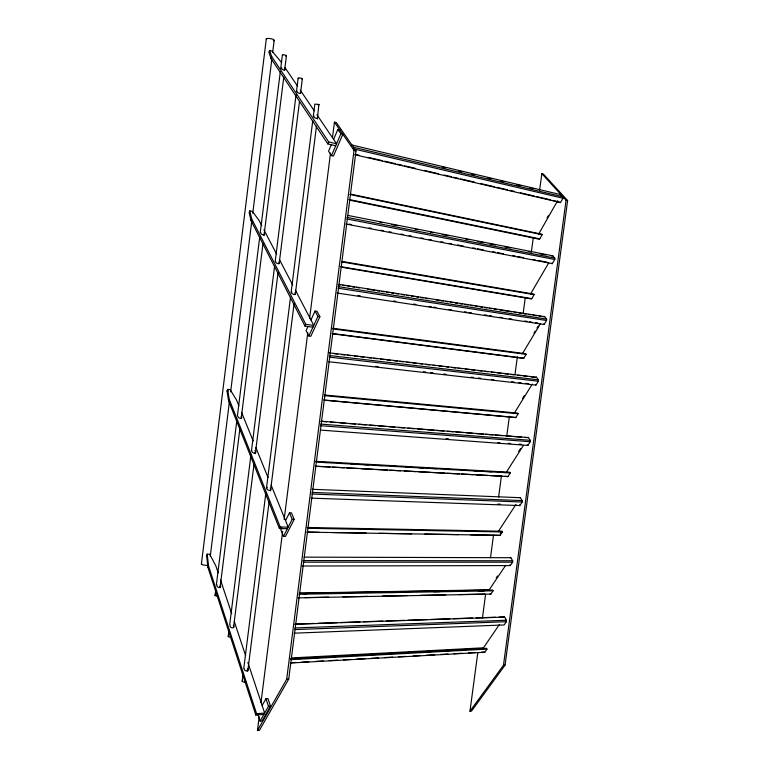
<?xml version="1.0" encoding="UTF-8"?>
<svg xmlns="http://www.w3.org/2000/svg" width="769" height="769" viewBox="0 0 769 769"><rect width="100%" height="100%" fill="white"/><g stroke="black" fill="none" stroke-linecap="round" stroke-linejoin="round"><path stroke-width="1.15" d="M498.168 531.735L515.98 504.387M201.382 564.081L266.305 38.931M210.254 556.333L229.287 402.639M230.623 391.911L251.723 221.53M252.761 213.186L271.803 59.482M272.687 52.34L274.158 40.421M215.051 595.35L215.637 590.592M216.387 584.642L236.852 420.441M237.438 415.673L259.691 237.198M260.278 232.43L280.301 71.796M280.743 68.23L282.377 55.137M220.088 587.516L239.986 428.083M241.168 418.567L262.988 243.677M264.036 235.343L283.78 77.102M284.665 69.969L286.443 55.685M228.23 636.328L228.97 630.378M229.72 624.428L251.03 454.268M251.473 450.701L274.581 266.257M275.177 261.498L296.046 94.904M296.488 91.338L298.132 78.246M233.555 627.312L254.001 464.313M255.337 453.604L278.022 272.755M279.214 263.238L299.506 101.421M300.554 93.097L302.342 78.813M242.177 681.103L243.071 673.942M243.821 667.982L265.891 492.746M266.497 487.979L290.509 297.238M291.115 292.47L312.733 120.81M313.329 116.042L314.829 104.113L318.866 104.421L317.386 119.003M247.81 670.885L269.15 501.628M270.496 490.901L294.094 303.765M295.296 294.229L316.482 126.154M332.477 137.613L334.428 122.156L336.37 122.636L356.009 150.839L288.731 679.065L259.432 730.367L257.452 730.55L259.172 716.919M260.979 702.655L282.646 531.398M284.155 519.498L307.783 332.727M309.59 318.443L330.516 153.079M257.452 730.55L286.702 679.2L354.019 150.378L334.428 122.156M539.607 190.299L541.837 173.65L543.347 174.025L567.618 200.565L505.05 665.156L471.532 711.056L469.974 711.2L477.78 652.852M482.384 618.391L485.566 594.61M490.487 557.746L493.515 535.157M498.6 497.101L501.455 475.694M506.704 436.456L509.405 416.24M514.97 374.618L517.354 356.778M523.237 312.781L525.304 297.324M531.341 252.136L533.253 237.861M469.974 711.2L503.474 665.262L566.071 200.2L541.837 173.65M488.93 590.207L505.733 565.273M505.656 621.285L505.627 620.362M281.579 62.539L272.024 51.1L269.554 50.418L268.871 52.254L270.986 58.463L327.834 143.909L335.717 145.764M270.986 58.463L271.688 56.608L269.554 50.418M261.72 225.567L258.951 220.261L252.28 211.34L249.81 210.879L249.137 212.552L251.021 220.607L305.005 326.143L312.945 327.181M251.021 220.607L251.694 218.915L249.81 210.879M327.834 143.909L328.69 141.909L271.688 56.608M331.352 144.639L328.555 151.195L331.477 155.626L333.429 156.069L342.839 134.258L340.869 133.787L337.86 129.432L333.602 139.391M287.414 528.688L279.416 528.543L228.624 400.985L227.009 390.902L227.653 389.412L230.142 389.633L236.573 400.12L238.823 405.648M331.477 155.626L340.869 133.787M228.624 400.985L229.268 399.486L227.653 389.412M529.447 441.56L529.457 440.57M305.005 326.143L305.822 324.355L251.694 218.915M307.869 326.652L306.072 330.574L308.84 336.015L310.811 336.264L319.894 316.722L317.03 311.339L315.05 311.061L310.945 319.991M218.185 572.895L215.926 566.099L209.716 554.199L207.207 554.189L206.592 555.526L207.957 567.455L255.837 715.055L263.892 714.391M308.84 336.015L317.914 316.453L315.05 311.061M207.957 567.455L208.582 566.119L207.207 554.189M279.416 528.543L280.204 526.986L229.268 399.486M319.193 104.699L318.155 104.969M281.839 527.919L280.868 529.841L283.482 536.387L285.462 536.416L294.181 519.392L291.48 512.875L289.49 512.817L285.549 520.603M283.482 536.387L292.191 519.344L289.49 512.817M255.837 715.055L256.596 713.709L208.582 566.119M262.142 705.5L265.939 698.742L267.939 698.588L270.486 706.144L262.094 720.889L260.105 721.062L257.99 714.584M260.105 721.062L268.477 706.298L265.939 698.742M547.067 217.925L548.249 215.849M538.377 234.555L557.621 200.719M349.414 200.103L538.838 239.14A1.355 0.856 -76.4 0 0 539.761 238.851L542.135 234.708L541.674 234.17L350.712 194.144M354.672 154.684L560.486 202.555L562.956 198.239A1.403 0.884 -74.2 0 0 562.966 196.845L353.442 147.254A1.596 0.74 -77.7 0 1 353.384 148.83M530.427 294.191L548.797 262.748M342.08 267.304L530.86 298.853A1.346 0.856 -79.2 0 0 531.783 298.641L534.119 294.652L533.667 294.066L342.253 261.441M345.887 224.019L552.296 263.661L554.728 259.499A1.384 0.894 -76.9 0 0 554.747 258.096L552.834 255.827L347.761 215.387M533.955 333.131L535.176 331.093M537.002 328.046L538.223 326.008M522.497 353.577L540.569 323.489M332.525 333.813L522.901 358.325A1.336 0.856 -82.1 0 0 523.814 358.181L526.131 354.336L525.679 353.711L332.544 328.248M337.101 293.018L544.116 324.508L546.538 320.5A1.375 0.894 -80 0 0 546.548 319.097L544.663 316.665L338.985 284.338M499.398 624.534L482.913 648.632M522.536 398.467L524.4 395.449M513.971 413.693L532.254 384.125M325.258 400.293L514.97 417.538A1.336 0.856 -85.1 0 0 515.864 417.452L518.162 413.76L517.72 413.107L324.134 394.939M328.373 361.68L535.964 385.086L538.358 381.241A1.365 0.894 -83.2 0 0 538.367 379.819L536.512 377.243L329.074 352.808M518.652 451.528L520.546 448.548M523.458 445.366L506.117 472.579L501.34 472.31M504.695 476.386L507.088 476.52A1.336 0.846 -88 0 0 507.982 476.501L510.251 472.954L509.809 472.262L315.703 461.333M320.884 430.121L527.87 445.424L530.235 441.733A1.365 0.884 -86.4 0 0 530.254 440.301L528.428 437.571L321.586 421.239M500.196 533.888L501.946 531.235L502.378 531.956L500.129 535.359L306.85 532.129M311.041 498.12L519.825 505.569L522.161 502.022A1.365 0.875 -89.4 0 0 522.18 500.59L520.373 497.706L312.176 489.276M496.197 577.923L497.514 575.991M298.199 597.878L490.862 594.072L493.083 590.823L492.66 590.054L299.843 593.389M302.15 566.022L510.308 565.58L512.615 562.187A1.375 0.865 87.9 0 0 512.635 560.755L510.856 557.717A1.375 0.865 88 0 0 509.953 557.64M290.259 663.032L484.778 652.237L486.988 649.123L486.566 648.315L290.682 658.735M498.956 617.103L503.743 616.94A1.384 0.856 85.6 0 1 504.637 617.084L506.406 620.266A1.394 0.856 85.5 0 1 506.377 621.717L504.089 624.957L294.085 633.185M256.596 713.709L264.651 713.055L247.868 662.426M268.477 706.298L270.486 706.144M286.702 679.2L288.731 679.065M503.474 665.262L505.05 665.156M290.836 662.743L295.632 662.484M301.631 662.147L308.821 661.753M316.021 661.35L323.22 660.956M329.209 660.619L337.61 660.158M343.608 659.821L350.799 659.427M356.797 659.091L365.188 658.629M371.187 658.302L378.386 657.899M384.385 657.572L392.776 657.101M398.775 656.774L405.965 656.37M413.164 655.976L420.364 655.572M426.353 655.246L434.754 654.775M440.752 654.448L447.942 654.044M453.941 653.717L462.332 653.246M468.331 652.919L475.53 652.516M481.529 652.189L483.922 652.054A1.365 0.807 84.9 0 0 484.778 652.237M298.516 658.62L306.898 658.168M312.887 657.851L321.279 657.399M327.267 657.082L335.649 656.639M341.638 656.313L350.02 655.87M356.009 655.553L364.4 655.101M370.389 654.784L379.973 654.275M384.76 654.015L394.343 653.506M399.13 653.256L408.714 652.737M413.511 652.487L423.085 651.977M427.881 651.718L437.465 651.208M442.252 650.949L451.836 650.439M456.623 650.19L466.206 649.67M471.003 649.421L480.587 648.911M291.009 659.639L486.988 649.123M291.374 657.937L482.99 647.834M294.96 627.937L506.406 620.266M294.902 629.58L506.377 621.717M295.248 624.063L314.425 623.409M318.02 623.284L337.187 622.63M340.782 622.506L359.959 621.852M363.554 621.727L382.722 621.073M386.317 620.958L404.292 620.343M407.887 620.218L427.055 619.564M430.65 619.439L449.827 618.785M453.422 618.661L472.589 618.007M476.184 617.882L495.361 617.228M294.796 624.274L504.637 617.084M304.649 597.6L328.565 597.129M342.916 596.85L368.024 596.36M382.376 596.071L407.493 595.581M420.643 595.321L445.751 594.831M458.91 594.572L485.21 594.053M298.978 594.264L493.083 590.823M299.304 593.072L489.055 589.833M304.072 594.043L306.475 594.004M347.309 593.284L350.914 593.216M390.546 592.514L395.353 592.428M433.793 591.755L439.791 591.649M478.231 590.967L484.239 590.861M302.996 562.187L512.615 562.187M303.053 560.563L512.635 560.755M304.053 557.141L510.856 557.717M307.312 532.1L319.308 532.302M332.506 532.523L366.092 533.08M379.29 533.302L411.684 533.849M424.873 534.071L458.468 534.628M470.465 534.83L499.254 535.311A1.346 0.836 89.3 0 0 500.129 535.359M307.562 528.284L502.378 531.956M280.204 526.986L288.202 527.14L271.169 485.229M307.225 527.476L501.946 531.235M292.191 519.344L294.181 519.392M497.783 504.06L500.177 504.147M311.964 492.42L522.18 500.59M311.906 494.034L522.161 502.022M315.223 466.168L507.982 476.501M318.058 466.399L330.026 467.033M332.419 467.168L344.377 467.802M346.771 467.937L357.547 468.513M361.132 468.706L373.1 469.34M375.483 469.474L387.451 470.109M389.845 470.244L400.611 470.811M404.206 471.003L416.164 471.647M418.557 471.772L430.525 472.416M432.918 472.541L444.876 473.185M447.27 473.31L459.237 473.954M461.631 474.079L473.589 474.723M475.982 474.848L487.95 475.492M490.343 475.617L502.301 476.261M323.316 462.342L326.902 462.544M337.658 463.149L341.244 463.342M350.799 463.88L354.384 464.082M363.939 464.62L368.716 464.889M378.281 465.418L381.857 465.62M391.421 466.158L396.198 466.427M405.753 466.956L409.339 467.158M418.894 467.696L423.681 467.965M432.043 468.427L436.821 468.696M446.376 469.234L451.153 469.503M460.718 470.032L464.303 470.234M473.858 470.772L478.635 471.041M486.998 471.503L491.776 471.772M316.059 462.102L510.251 472.954M446.097 438.695L448.481 438.868M497.514 442.521L499.908 442.694M508.28 443.319L510.674 443.502M519.046 444.117L521.44 444.299M320.654 424.094L530.254 440.301M320.596 425.709L530.235 441.733M320.808 421.325L326.777 421.797M330.362 422.085L336.332 422.556M339.917 422.835L345.896 423.306M349.482 423.594L355.451 424.065M359.036 424.344L366.207 424.911M369.793 425.19L375.762 425.661M378.156 425.853L385.317 426.42M388.903 426.699L394.882 427.17M398.467 427.458L404.436 427.929M408.022 428.208L413.991 428.679M417.577 428.967L424.748 429.525M427.141 429.717L434.302 430.284M436.696 430.467L443.867 431.034M447.452 431.322L453.422 431.793M455.815 431.976L462.976 432.543M466.562 432.822L472.541 433.293M476.126 433.581L483.288 434.149M485.681 434.331L492.852 434.898M495.236 435.091L502.407 435.658M505.992 435.936L511.962 436.408M514.355 436.6L521.526 437.157M525.112 437.446L527.496 437.628A1.365 0.884 -86.2 0 1 528.428 437.571M227.009 390.902L228.143 391.008M323.634 399.967L515.864 417.452M324.489 395.66L518.162 413.76M375.695 366.361L378.088 366.63M423.402 371.754L425.786 372.023M430.553 372.571L432.937 372.84M443.675 374.051L446.058 374.32M471.099 377.156L473.483 377.425M478.26 377.964L480.644 378.233M491.372 379.444L493.765 379.723M511.645 381.741L514.038 382.01M518.806 382.549L521.19 382.818M525.958 383.356L528.341 383.635M329.295 357.114L538.358 381.241M334.236 353.682L337.812 354.105M341.378 354.519L344.954 354.942M347.338 355.22L350.914 355.643M354.49 356.066L358.066 356.48M360.44 356.768L364.016 357.181M367.592 357.604L371.167 358.027M373.551 358.306L377.127 358.729M380.693 359.142L384.269 359.565M386.653 359.844L390.229 360.267M393.805 360.69L397.381 361.113M399.755 361.392L403.331 361.805M406.907 362.228L410.483 362.651M412.866 362.93L416.442 363.353M420.009 363.775L422.392 364.054M425.968 364.477L429.544 364.891M433.12 365.313L435.504 365.592M439.07 366.015L442.646 366.438M446.222 366.851L448.606 367.14M452.182 367.553L455.748 367.976M458.132 368.255L461.708 368.678M465.283 369.101L468.859 369.514M471.243 369.802L474.809 370.216M478.385 370.639L481.961 371.062M484.345 371.34L487.921 371.763M491.497 372.177L495.063 372.6M497.447 372.878L501.023 373.301M504.599 373.724L508.174 374.147M510.558 374.426L514.125 374.839M517.7 375.262L521.276 375.685M523.66 375.964L527.236 376.387M530.802 376.81L534.378 377.223M329.353 355.509L538.367 379.819M332.112 333.467L523.814 358.181M305.822 324.355L313.762 325.402L295.459 290.278M332.91 328.921L526.131 354.336M317.914 316.453L319.894 316.722M358.008 295.594L360.373 295.959M393.478 301.006L395.843 301.371M413.578 304.072L415.942 304.428M428.958 306.418L431.322 306.773M433.687 307.139L436.052 307.494M449.058 309.474L451.422 309.84M464.428 311.82L466.793 312.185M469.157 312.541L471.522 312.906M484.528 314.886L486.892 315.252M489.257 315.607L491.622 315.972M499.898 317.232L502.263 317.587M509.357 318.674L511.721 319.029M524.727 321.019L527.092 321.375M529.457 321.74L531.821 322.096M535.368 322.634L537.733 322.999M338.081 288.212L546.538 320.5M338.139 286.616L546.548 319.097M338.177 284.597L340.542 284.972M342.907 285.337L345.262 285.712M347.626 286.087L349.991 286.452M352.356 286.827L354.711 287.193M357.076 287.568L359.44 287.942M367.707 289.24L374.791 290.346M377.156 290.72L379.521 291.086M381.885 291.461L384.25 291.836M386.605 292.201L388.97 292.576M391.334 292.941L393.699 293.316M396.054 293.681L398.419 294.056M401.966 294.614L404.331 294.988M406.686 295.354L409.05 295.729M411.415 296.094L413.78 296.469M416.144 296.834L418.499 297.209M420.864 297.584L423.229 297.949M425.593 298.324L427.949 298.689M436.225 299.987L443.309 301.102M445.674 301.477L448.029 301.842M450.394 302.217L452.758 302.582M455.123 302.957L457.488 303.332M459.843 303.697L462.207 304.072M464.572 304.437L468.119 304.995M470.474 305.37L472.839 305.735M475.204 306.11L477.568 306.475M479.923 306.85L482.288 307.225M484.653 307.59L487.017 307.965M489.382 308.331L491.737 308.705M494.102 309.071L496.466 309.446M500.013 310.003L511.818 311.858M514.182 312.224L516.547 312.599M518.912 312.973L521.276 313.339M523.631 313.714L525.996 314.079M528.361 314.454L530.725 314.819M533.08 315.194L536.627 315.751M538.992 316.117L541.357 316.492M340.513 266.632L531.783 298.641M341.446 261.864L534.119 294.652M349.03 224.087L351.395 224.538M369.072 227.941L371.437 228.393M380.866 230.21L383.222 230.662M389.124 231.796L391.479 232.248M400.909 234.064L403.264 234.516M409.166 235.65L411.521 236.102M420.951 237.919L423.306 238.371M429.208 239.505L431.563 239.957M440.993 241.774L443.348 242.225M449.25 243.36L451.605 243.811M457.497 244.946L463.39 246.08M472.829 247.897L475.184 248.349M477.539 248.8L483.432 249.935M492.871 251.751L495.226 252.203M497.581 252.665L503.484 253.799M512.913 255.606L515.268 256.058M517.624 256.519L523.526 257.653M532.955 259.461L535.311 259.922M537.666 260.374L547.105 262.181M346.934 217.377L554.747 258.096M346.886 218.963L554.728 259.499M379.915 222.241L382.27 222.702M391.7 224.558L397.583 225.711M415.25 229.191L417.605 229.662M430.563 232.209L432.918 232.671M442.338 234.526L448.231 235.689M465.899 239.169L468.254 239.63M477.674 241.485L483.566 242.639M489.449 243.802L495.342 244.965M504.762 246.82L510.654 247.974M528.322 251.453L530.677 251.915M540.098 253.77L545.99 254.933M348.953 199.479L539.761 238.851M349.914 194.48L542.135 234.708M355.451 154.386L358.96 155.203M368.313 157.385L382.337 160.654M384.673 161.192L395.189 163.643M397.535 164.191L402.206 165.277M404.542 165.825L415.068 168.276M424.411 170.449L438.445 173.717M444.29 175.072L451.297 176.707M453.633 177.255L458.314 178.341M460.65 178.889L474.675 182.157M480.519 183.512L494.544 186.78M496.889 187.328L507.405 189.78M509.741 190.318L514.423 191.404M520.267 192.769L534.292 196.037M536.627 196.576L550.652 199.844M552.988 200.392L560.486 202.555M328.69 141.909L336.572 143.774L316.924 114.754M354.547 149.099L562.956 198.239M354.019 150.378L356.009 150.839M566.071 200.2L567.618 200.565M442.117 167.065L445.626 167.892M458.468 170.949L461.967 171.775M471.31 173.996L474.819 174.823M487.661 177.879L491.16 178.706M500.504 180.926L504.012 181.753M516.855 184.8L520.353 185.637M529.697 187.857L533.205 188.684M337.86 129.432L339.811 129.913M551.815 263.094L552.296 263.661M543.645 323.903L544.116 324.508M535.503 384.442L535.964 385.086M284.914 67.47L297.584 86.186M300.256 90.127L314.261 110.813M527.419 444.742L527.87 445.424M519.373 504.839L519.825 505.569M509.866 564.821L510.308 565.58M263.93 229.816L276.657 254.212M279.416 259.518L292.691 284.982M241.524 412.28L253.203 441.012M255.894 447.645L268.025 477.491M220.434 579.701L231.709 613.7M234.334 621.631L245.609 655.63M208.274 565.244A3.941 0.894 5.5 0 1 207.505 565.33L206.582 565.35A3.941 0.894 5.5 0 1 202.362 564.706A3.941 0.894 5.5 0 1 201.786 563.667M266.583 39.517A4.008 1.057 9.5 0 1 268.093 38.44A4.008 1.057 9.5 0 1 273.149 39.402A4.008 1.057 9.5 0 1 273.37 40.805M254.779 450.769A2.096 1.269 24.1 0 1 255.673 452.72A2.096 1.269 24.1 0 1 253.232 452.816A2.096 1.269 24.1 0 1 251.915 450.894M270.198 488.161A2.172 1.355 25.3 0 1 270.332 490.238A2.172 1.355 25.3 0 1 267.439 489.565A2.172 1.355 25.3 0 1 267.314 487.498M254.818 452.97A2.096 1.269 24.1 0 1 255.039 453.345M241.187 416.433A2.038 1.182 23.2 0 1 241.456 418.105A2.038 1.182 23.2 0 1 239.072 417.913A2.038 1.182 23.2 0 1 237.977 416.183M233.372 625.312A2.086 1.538 26.5 0 1 233.536 627.523A2.086 1.538 26.5 0 1 230.883 627.321A2.086 1.538 26.5 0 1 230.258 625.072M247.858 668.626A2.153 1.653 29.2 0 1 246.436 670.981A2.153 1.653 29.2 0 1 244.129 668.405M219.501 586.536A2.019 1.442 24.5 0 1 220.078 587.718M247.137 669.972A2.153 1.653 29.2 0 1 247.445 670.895M220.145 585.199A2.019 1.442 24.5 0 1 220.28 587.256A2.019 1.442 24.5 0 1 217.694 587.016A2.019 1.442 24.5 0 1 217.118 584.911M300.314 92.568A2.144 0.692 24 0 1 299.92 93.414A2.144 0.692 24 0 1 297.238 92.309A2.144 0.692 24 0 1 297.17 91.271M317.328 117.715A2.22 0.74 24.3 0 1 316.27 118.301A2.22 0.74 24.3 0 1 313.637 116.946A2.22 0.74 24.3 0 1 314.242 116.119M284.309 69.075A2.086 0.644 23.7 0 1 284.357 70.123A2.086 0.644 23.7 0 1 281.521 68.941A2.086 0.644 23.7 0 1 281.973 68.105M217.829 596.148A2.028 0.519 5.5 0 1 215.31 595.706A2.028 0.519 5.5 0 1 215.81 595.071M282.713 55.445A2.067 0.519 9.2 0 1 283.28 54.81A2.067 0.519 9.2 0 1 286.106 55.378A2.067 0.519 9.2 0 1 285.539 56.022M245.676 682.036A2.163 0.721 5.6 0 1 242.841 681.757A2.163 0.721 5.6 0 1 242.571 680.786M278.859 262.191A2.124 0.961 23.6 0 1 279.118 263.671A2.124 0.961 23.6 0 1 276.484 263.046A2.124 0.961 23.6 0 1 275.773 261.46M294.787 292.874A2.192 1.038 24.2 0 1 294.979 294.508A2.192 1.038 24.2 0 1 292.095 293.643A2.192 1.038 24.2 0 1 291.903 292.009M264.305 233.824A2.057 0.904 23.2 0 1 263.978 234.939A2.057 0.904 23.2 0 1 261.498 234.161A2.057 0.904 23.2 0 1 260.97 232.776M298.824 78.698A2.134 0.49 8.8 0 1 298.67 77.967A2.134 0.49 8.8 0 1 301.65 78.371A2.134 0.49 8.8 0 1 301.794 79.092M231.123 637.222A2.096 0.615 5.5 0 1 228.662 636.819A2.096 0.615 5.5 0 1 228.624 636.069M351.529 144.966A1.586 0.74 -77.7 0 1 351.866 144.995L561.034 194.72A1.403 0.884 -74.2 0 0 560.13 194.98M551.873 256.096A1.384 0.884 -76.9 0 1 552.834 255.827M535.801 377.185A1.365 0.884 -83.1 0 1 536.512 377.243M519.46 497.697A1.365 0.875 -89.2 0 1 520.373 497.706M543.712 316.866A1.365 0.884 -79.9 0 1 544.663 316.665M490.862 594.072A1.355 0.827 87 0 1 490.064 594.024"/></g></svg>
